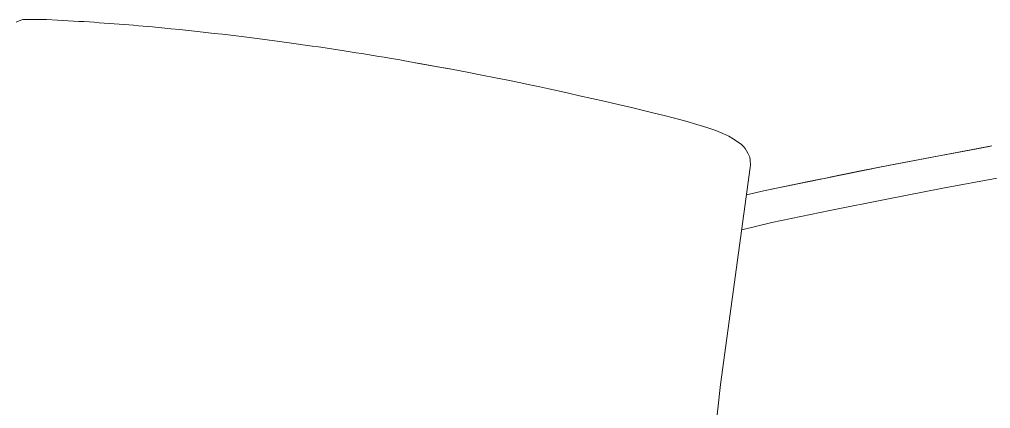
# Model space of a CAD drawing. Header units: inches. Extents: x 14 to 610, y 9 to 600.
# Drawn here: x 297.5 to 303.68, y 143.48 to 145.96 of the extents above; entities that cross this region are included whole.
import ezdxf
from ezdxf.enums import TextEntityAlignment as Align

# ---------------------------------------------------------------- set-up
doc = ezdxf.new("R2010")
doc.units = ezdxf.units.IN
doc.header["$MEASUREMENT"] = 0
doc.layers.add('A-FURN', color=7, linetype='Continuous')
doc.styles.get("Standard").update_dxf_attribs({"font": 'arial.ttf'})

# ---------------------------------------------------------------- blocks, each defined once
blk = doc.blocks.new('P_5CS702BK')
at = {"layer": 'A-FURN', "color": 0, "linetype": 'Continuous', "lineweight": 0}
for p, q in [((9.2418, 21.2778), (9.253, 21.2484)), ((9.253, 21.2484), (9.2571, 21.2351)), ((9.2571, 21.2351), (9.2576, 21.2307)), ((9.258, 21.2206), (9.2576, 21.2307)), ((9.258, 21.2206), (9.2582, 21.1199)), ((9.258, 21.2206), (9.2582, 21.1199)), ((9.2567, 21.0847), (9.2582, 21.1197)), ((9.2582, 21.1197), (9.2567, 21.0847)), ((9.2582, 21.1199), (9.2583, 21.1198)), ((9.2535, 21.0151), (9.2567, 21.0847)), ((9.2535, 21.0151), (9.2567, 21.0847)), ((9.2517, 20.9808), (9.2535, 21.0151)), ((9.2517, 20.9808), (9.2535, 21.0151)), ((9.248, 20.913), (9.2499, 20.9467)), ((9.248, 20.913), (9.2499, 20.9467)), ((9.2499, 20.9467), (9.2517, 20.9808)), ((9.2499, 20.9467), (9.2517, 20.9808)), ((9.244, 20.8465), (9.246, 20.8795)), ((9.244, 20.8465), (9.246, 20.8795)), ((9.246, 20.8795), (9.248, 20.913)), ((9.246, 20.8795), (9.248, 20.913)), ((9.2398, 20.7813), (9.2419, 20.8137)), ((9.2398, 20.7813), (9.2419, 20.8137)), ((9.2419, 20.8137), (9.244, 20.8465)), ((9.2419, 20.8137), (9.244, 20.8465)), ((9.2353, 20.7173), (9.2376, 20.7491)), ((9.2353, 20.7173), (9.2376, 20.7491)), ((9.2376, 20.7491), (9.2398, 20.7813)), ((9.2376, 20.7491), (9.2398, 20.7813)), ((9.2307, 20.6543), (9.233, 20.6857)), ((9.2307, 20.6543), (9.233, 20.6857)), ((9.233, 20.6857), (9.2353, 20.7173)), ((9.233, 20.6857), (9.2353, 20.7173)), ((9.2258, 20.5923), (9.2283, 20.6232)), ((9.2258, 20.5923), (9.2283, 20.6232)), ((9.2283, 20.6232), (9.2307, 20.6543)), ((9.2283, 20.6232), (9.2307, 20.6543)), ((9.2208, 20.531), (9.2233, 20.5616)), ((9.2208, 20.531), (9.2233, 20.5616)), ((9.2233, 20.5616), (9.2258, 20.5923)), ((9.2233, 20.5616), (9.2258, 20.5923)), ((9.2156, 20.4706), (9.2182, 20.5007)), ((9.2156, 20.4706), (9.2182, 20.5007)), ((9.2182, 20.5007), (9.2208, 20.531)), ((9.2182, 20.5007), (9.2208, 20.531)), ((9.2102, 20.4109), (9.2156, 20.4706)), ((9.2102, 20.4109), (9.2156, 20.4706)), ((9.2047, 20.3521), (9.2102, 20.4109)), ((9.2047, 20.3521), (9.2102, 20.4109)), ((9.1991, 20.2942), (9.2047, 20.3521)), ((9.1991, 20.2942), (9.2047, 20.3521)), ((9.1934, 20.2372), (9.1991, 20.2942)), ((9.1934, 20.2372), (9.1991, 20.2942)), ((9.1876, 20.1811), (9.1934, 20.2372)), ((9.1876, 20.1811), (9.1934, 20.2372)), ((9.1757, 20.0714), (9.1817, 20.1259)), ((9.1757, 20.0714), (9.1817, 20.1259)), ((9.1817, 20.1259), (9.1876, 20.1811)), ((9.1817, 20.1259), (9.1876, 20.1811)), ((9.1697, 20.0179), (9.1757, 20.0714)), ((9.1697, 20.0179), (9.1757, 20.0714)), ((9.1637, 19.9651), (9.1697, 20.0179)), ((9.1637, 19.9651), (9.1697, 20.0179)), ((9.1575, 19.9132), (9.1637, 19.9651)), ((9.1575, 19.9132), (9.1637, 19.9651)), ((9.1514, 19.8622), (9.1575, 19.9132)), ((9.1514, 19.8622), (9.1575, 19.9132)), ((9.1452, 19.8119), (9.1514, 19.8622)), ((9.1452, 19.8119), (9.1514, 19.8622)), ((9.1328, 19.714), (9.139, 19.7626)), ((9.1328, 19.714), (9.139, 19.7626)), ((9.139, 19.7626), (9.1452, 19.8119)), ((9.139, 19.7626), (9.1452, 19.8119)), ((9.1266, 19.6663), (9.1328, 19.714)), ((9.1266, 19.6663), (9.1328, 19.714)), ((9.1203, 19.6194), (9.1266, 19.6663)), ((9.1203, 19.6194), (9.1266, 19.6663)), ((9.1079, 19.5281), (9.1141, 19.5734)), ((9.1079, 19.5281), (9.1141, 19.5734)), ((9.1141, 19.5734), (9.1203, 19.6194)), ((9.1141, 19.5734), (9.1203, 19.6194)), ((9.1017, 19.4836), (9.1079, 19.5281)), ((9.1017, 19.4836), (9.1079, 19.5281)), ((9.0954, 19.4399), (9.1017, 19.4836)), ((9.0954, 19.4399), (9.1017, 19.4836)), ((9.0831, 19.3548), (9.0892, 19.3969)), ((9.0831, 19.3548), (9.0892, 19.3969)), ((9.0892, 19.3969), (9.0954, 19.4399)), ((9.0892, 19.3969), (9.0954, 19.4399)), ((9.0769, 19.3134), (9.0831, 19.3548)), ((9.0769, 19.3134), (9.0831, 19.3548)), ((9.0647, 19.2327), (9.0708, 19.2727)), ((9.0647, 19.2327), (9.0708, 19.2727)), ((9.0708, 19.2727), (9.0769, 19.3134)), ((9.0708, 19.2727), (9.0769, 19.3134)), ((9.0587, 19.1935), (9.0647, 19.2327)), ((9.0587, 19.1935), (9.0647, 19.2327)), ((9.0467, 19.1172), (9.0527, 19.155)), ((9.0467, 19.1172), (9.0527, 19.155)), ((9.0527, 19.155), (9.0587, 19.1935)), ((9.0527, 19.155), (9.0587, 19.1935)), ((9.0349, 19.0436), (9.0407, 19.0801)), ((9.0349, 19.0436), (9.0407, 19.0801)), ((9.0407, 19.0801), (9.0467, 19.1172)), ((9.0407, 19.0801), (9.0467, 19.1172)), ((9.029, 19.0079), (9.0349, 19.0436)), ((9.029, 19.0079), (9.0349, 19.0436)), ((9.0174, 18.9383), (9.0232, 18.9727)), ((9.0174, 18.9383), (9.0232, 18.9727)), ((9.0232, 18.9727), (9.029, 19.0079)), ((9.0232, 18.9727), (9.029, 19.0079)), ((9.0005, 18.8386), (9.0117, 18.9044)), ((9.0005, 18.8386), (9.0117, 18.9044)), ((9.0117, 18.9044), (9.0174, 18.9383)), ((9.0117, 18.9044), (9.0174, 18.9383)), ((8.9894, 18.7752), (9.0005, 18.8386)), ((8.9894, 18.7752), (9.0005, 18.8386)), ((8.9786, 18.714), (8.9894, 18.7752)), ((8.9786, 18.714), (8.9894, 18.7752)), ((8.9616, 18.6218), (8.9831, 18.7419)), ((8.968, 18.6553), (8.9786, 18.714)), ((8.968, 18.6553), (8.9786, 18.714)), ((8.9576, 18.5989), (8.968, 18.6553)), ((8.9576, 18.5989), (8.968, 18.6553)), ((8.9413, 18.5112), (8.9616, 18.6218)), ((8.9476, 18.5449), (8.9576, 18.5989)), ((8.9476, 18.5449), (8.9576, 18.5989)), ((8.9413, 18.5112), (8.9476, 18.5449)), ((8.9221, 18.4099), (8.9413, 18.5112)), ((8.9041, 18.3171), (8.9221, 18.4099)), ((8.8872, 18.2316), (8.9041, 18.3171)), ((8.8712, 18.1527), (8.8872, 18.2316)), ((8.8562, 18.0796), (8.8712, 18.1527)), ((8.842, 18.0115), (8.8562, 18.0796)), ((8.8289, 17.9495), (8.842, 18.0115)), ((8.8166, 17.8918), (8.8289, 17.9495)), ((8.8036, 17.8319), (8.8166, 17.8918)), ((8.7893, 17.7671), (8.8036, 17.8319)), ((8.7735, 17.696), (8.7893, 17.7671)), ((8.7562, 17.6195), (8.7735, 17.696)), ((8.738, 17.5398), (8.7562, 17.6195)), ((8.7177, 17.4519), (8.738, 17.5398)), ((8.6977, 17.3667), (8.7177, 17.4519)), ((8.6795, 17.2908), (8.6977, 17.3667)), ((8.6627, 17.2219), (8.6795, 17.2908)), ((8.6467, 17.1577), (8.6627, 17.2219)), ((8.63, 17.0927), (8.6467, 17.1577)), ((8.6107, 17.0204), (8.63, 17.0927)), ((8.5907, 16.9502), (8.6107, 17.0204)), ((6.9368, 16.8016), (5.5389, 16.9534)), ((8.5708, 16.8865), (8.5907, 16.9502)), ((8.5515, 16.8311), (8.5708, 16.8865)), ((6.9368, 16.8016), (8.3179, 16.6113)), ((8.5331, 16.7853), (8.5515, 16.8311)), ((8.4992, 16.72), (8.5158, 16.7487)), ((8.5158, 16.7487), (8.5331, 16.7853)), ((8.4512, 16.655), (8.4653, 16.6703)), ((8.4653, 16.6703), (8.4806, 16.6921)), ((8.4806, 16.6921), (8.4992, 16.72)), ((7.9677, 16.4742), (7.9214, 16.6659)), ((7.9677, 16.4742), (7.9214, 16.6659)), ((8.1709, 16.5164), (8.1423, 16.6355)), ((8.1709, 16.5164), (8.1423, 16.6355)), ((8.3346, 16.6104), (8.3179, 16.6113)), ((8.3346, 16.6104), (8.3179, 16.6113)), ((8.3346, 16.6104), (8.363, 16.6111)), ((8.383, 16.6152), (8.363, 16.6111)), ((8.383, 16.6152), (8.3962, 16.6196)), ((8.3962, 16.6196), (8.4088, 16.6267)), ((8.4088, 16.6267), (8.4381, 16.6445)), ((8.4381, 16.6445), (8.4512, 16.655)), ((8.1988, 16.3824), (8.1709, 16.5164)), ((8.1709, 16.5164), (8.2479, 16.1419)), ((8.2479, 16.1419), (8.1709, 16.5164)), ((7.9677, 16.4742), (8.0436, 16.1062)), ((7.9677, 16.4742), (8.0436, 16.1062)), ((8.1988, 16.3824), (8.2276, 16.2419)), ((8.2276, 16.2419), (8.1988, 16.3824)), ((8.2276, 16.2419), (8.2451, 16.1557)), ((8.2451, 16.1557), (8.2276, 16.2419)), ((8.2479, 16.1419), (8.3207, 15.7768)), ((8.3207, 15.7768), (8.2479, 16.1419)), ((8.25, 16.1314), (8.2575, 16.0948)), ((8.2575, 16.0948), (8.25, 16.1314)), ((8.0436, 16.1062), (8.1159, 15.7436)), ((8.0436, 16.1062), (8.1159, 15.7436)), ((8.2575, 16.0948), (8.2883, 15.941)), ((8.2883, 15.941), (8.2575, 16.0948)), ((8.2883, 15.941), (8.3201, 15.7799)), ((8.3201, 15.7799), (8.2883, 15.941)), ((8.1159, 15.7436), (8.1846, 15.3883)), ((8.1159, 15.7436), (8.1846, 15.3883)), ((8.3201, 15.7799), (8.353, 15.6114)), ((8.353, 15.6114), (8.3201, 15.7799)), ((8.3207, 15.7768), (8.3894, 15.4213)), ((8.3894, 15.4213), (8.3207, 15.7768)), ((8.353, 15.6114), (8.3868, 15.435)), ((8.3868, 15.435), (8.353, 15.6114)), ((8.3894, 15.4213), (8.3868, 15.435)), ((8.1846, 15.3883), (8.2495, 15.042)), ((8.1846, 15.3883), (8.2495, 15.042)), ((8.3894, 15.4213), (8.4217, 15.2505)), ((8.3894, 15.4213), (8.4542, 15.0755)), ((8.4542, 15.0755), (8.3894, 15.4213)), ((8.4217, 15.2505), (8.451, 15.0926)), ((8.451, 15.0926), (8.4217, 15.2505))]:
    blk.add_line(p, q, dxfattribs=at)
at = {"layer": 'A-FURN'}
blk.add_attdef('CAPTG', text='', height=7, dxfattribs=at).set_placement((-1, -3.8193), align=Align.CENTER)
at = {"layer": 'A-FURN', "flags": 1}
for tag in ['CAPPN', 'CAPPD', 'CAPMG', 'CAPMC', 'CAPGC', 'CAPALIAS1', 'CAPALIAS2', 'CAPALIAS3', 'CAPBLDG', 'CAPFLOOR', 'CAPDEPT', 'CAPPERSON', 'CAPPL', 'CAPQT', 'CAPDH']:
    blk.add_attdef(tag, (0, 0), '', height=0.001, dxfattribs=at)

msp = doc.modelspace()

# ---------------------------------------------------------------- block references
at = {"layer": 'A-FURN', "rotation": 90}
msp.add_blockref('P_5CS702BK', (318.76114, 136.69974), dxfattribs=at)

doc.saveas('drawing.dxf')
